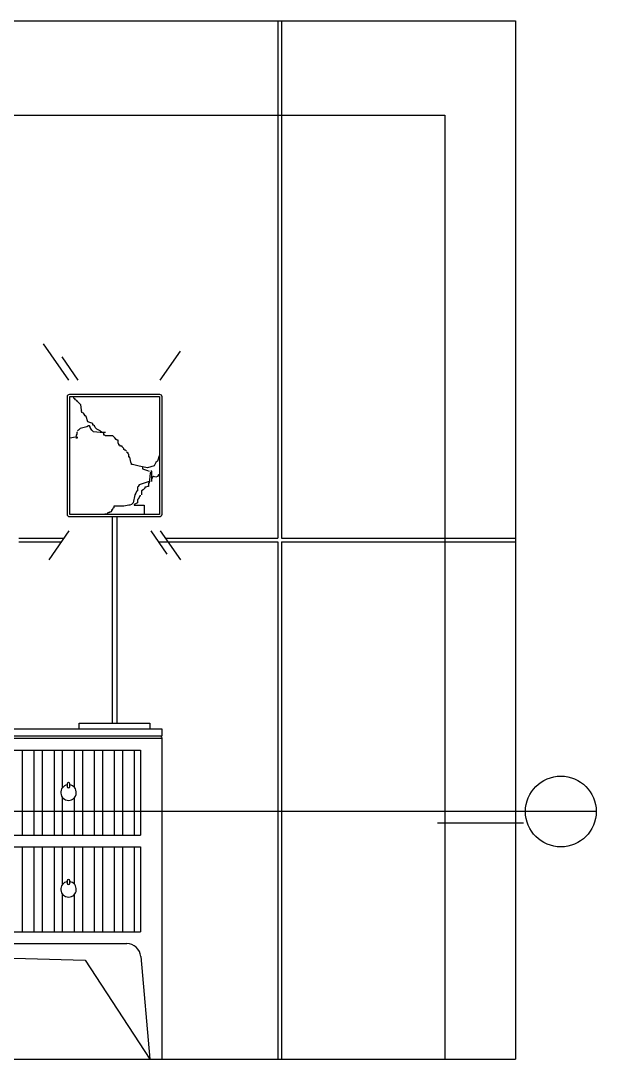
# Model space of a CAD drawing. Header units: inches. Extents: x 10 to 52.5, y 12.6 to 37.4.
# Drawn here: x 27.801 to 29.02, y 14.132 to 16.332 of the extents above; entities that cross this region are included whole.
import ezdxf

# ---------------------------------------------------------------- set-up
doc = ezdxf.new("R2010")
doc.units = ezdxf.units.IN
doc.header["$MEASUREMENT"] = 0
for name, color, linetype in [('02', 2, 'Continuous'), ('1', 1, 'Continuous'), ('4', 4, 'Continuous')]:
    doc.layers.add(name, color=color, linetype=linetype)

msp = doc.modelspace()

# ---------------------------------------------------------------- linework, layer by layer
at = {"layer": '02'}
for p, q in [((28.3454, 16.3323), (28.3454, 15.2363)), ((28.3534, 16.3323), (28.3534, 15.2363)), ((25.9994, 16.1323), (28.6994, 16.1323)), ((28.6994, 16.1323), (28.6994, 14.1323)), ((27.9023, 15.5709), (27.8491, 15.6478)), ((27.9226, 15.5709), (27.8885, 15.6201)), ((28.0962, 15.5709), (28.1389, 15.6324)), ((27.914, 15.5311), (27.9122, 15.5363)), ((27.9158, 15.5311), (27.914, 15.5311)), ((27.9158, 15.5293), (27.9158, 15.5311)), ((27.9194, 15.5276), (27.9158, 15.5293)), ((27.9211, 15.5258), (27.9194, 15.5276)), ((27.9265, 15.5204), (27.9211, 15.5258)), ((27.9283, 15.5186), (27.9265, 15.5204)), ((27.9301, 15.5026), (27.9283, 15.5186)), ((27.9301, 15.5044), (27.9283, 15.5062)), ((27.9336, 15.5008), (27.9301, 15.5026)), ((27.9354, 15.499), (27.9336, 15.5008)), ((27.9372, 15.4955), (27.9354, 15.499)), ((27.939, 15.4937), (27.9372, 15.4955)), ((27.9426, 15.483), (27.939, 15.4937)), ((27.9265, 15.4687), (27.9229, 15.4651)), ((27.9408, 15.4723), (27.9265, 15.4687)), ((27.9443, 15.4741), (27.9408, 15.4723)), ((27.9533, 15.4794), (27.9426, 15.483)), ((27.9461, 15.4741), (27.9443, 15.4741)), ((27.9479, 15.4723), (27.9461, 15.4741)), ((27.9479, 15.4705), (27.9479, 15.4723)), ((27.9497, 15.4669), (27.9479, 15.4705)), ((27.9515, 15.4651), (27.9497, 15.4669)), ((27.9533, 15.4758), (27.9533, 15.4794)), ((27.9551, 15.4758), (27.9533, 15.4758)), ((27.9568, 15.4741), (27.9551, 15.4758)), ((27.9586, 15.4705), (27.9568, 15.4741)), ((27.9622, 15.4669), (27.9586, 15.4705)), ((27.9658, 15.4651), (27.9622, 15.4669)), ((27.9086, 15.4491), (27.9044, 15.4484)), ((27.9194, 15.4509), (27.9086, 15.4491)), ((27.9194, 15.4562), (27.9176, 15.4527)), ((27.9176, 15.4491), (27.9211, 15.4491)), ((27.9211, 15.4616), (27.9194, 15.4598)), ((27.9194, 15.4598), (27.9194, 15.4562)), ((27.9229, 15.4651), (27.9211, 15.4634)), ((27.9211, 15.4491), (27.9211, 15.4509)), ((27.9551, 15.4616), (27.9515, 15.4651)), ((27.9693, 15.4598), (27.9551, 15.4616)), ((27.9693, 15.4634), (27.9658, 15.4651)), ((27.9711, 15.4616), (27.9693, 15.4634)), ((27.98, 15.4598), (27.9693, 15.4598)), ((27.9729, 15.4598), (27.9711, 15.4616)), ((27.9765, 15.458), (27.9747, 15.4598)), ((27.9765, 15.4544), (27.9765, 15.458)), ((27.9783, 15.4544), (27.9765, 15.4544)), ((27.98, 15.4527), (27.9783, 15.4544)), ((27.9961, 15.4527), (27.98, 15.4527)), ((27.9997, 15.4491), (27.9961, 15.4527)), ((28.0032, 15.4455), (27.9997, 15.4491)), ((28.005, 15.4437), (28.0032, 15.4455)), ((28.0068, 15.4437), (28.005, 15.4437)), ((28.0068, 15.4384), (28.0068, 15.4437)), ((28.0086, 15.4348), (28.0068, 15.4384)), ((28.0086, 15.433), (28.0086, 15.4348)), ((28.0104, 15.433), (28.0086, 15.433)), ((28.0122, 15.4313), (28.0104, 15.433)), ((28.0157, 15.4313), (28.0122, 15.4313)), ((28.0157, 15.4295), (28.0157, 15.4313)), ((28.0175, 15.4277), (28.0157, 15.4295)), ((28.0193, 15.4259), (28.0175, 15.4277)), ((28.0193, 15.4241), (28.0193, 15.4259)), ((28.0211, 15.4223), (28.0193, 15.4241)), ((28.0229, 15.4223), (28.0211, 15.4223)), ((28.0247, 15.4206), (28.0229, 15.4223)), ((28.0264, 15.417), (28.0264, 15.4188)), ((28.0282, 15.417), (28.0264, 15.417)), ((28.0282, 15.4152), (28.0282, 15.417)), ((28.03, 15.4134), (28.0282, 15.4152)), ((28.03, 15.4081), (28.03, 15.4134)), ((28.0318, 15.4081), (28.03, 15.4081)), ((28.0336, 15.3974), (28.0318, 15.4081)), ((28.0943, 15.4104), (28.0907, 15.3992)), ((28.0354, 15.3938), (28.0336, 15.3974)), ((28.0354, 15.392), (28.0354, 15.3938)), ((28.0372, 15.392), (28.0354, 15.392)), ((28.0514, 15.3885), (28.0372, 15.392)), ((28.0693, 15.3849), (28.0514, 15.3885)), ((28.0586, 15.3867), (28.0586, 15.3831)), ((28.0586, 15.3831), (28.0693, 15.3795)), ((28.0836, 15.3891), (28.0693, 15.3849)), ((28.0693, 15.3795), (28.0728, 15.3778)), ((28.0871, 15.3968), (28.0836, 15.3891)), ((28.0907, 15.3992), (28.0871, 15.3968)), ((28.0728, 15.3564), (28.0621, 15.3528)), ((28.0746, 15.3742), (28.0728, 15.3528)), ((28.0746, 15.3564), (28.0728, 15.3546)), ((28.0764, 15.376), (28.0746, 15.3742)), ((28.0782, 15.3778), (28.0764, 15.3778)), ((28.0782, 15.3564), (28.0782, 15.3778)), ((28.08, 15.3653), (28.0782, 15.3617)), ((28.0818, 15.3671), (28.08, 15.3653)), ((28.0871, 15.3653), (28.0818, 15.3671)), ((28.0853, 15.3653), (28.0853, 15.3671)), ((28.0907, 15.3671), (28.0871, 15.3653)), ((28.0925, 15.3706), (28.0907, 15.3671)), ((28.0943, 15.3706), (28.0925, 15.3706)), ((28.0944, 15.3739), (28.0943, 15.3742)), ((28.0461, 15.335), (28.0443, 15.3314)), ((28.0479, 15.3367), (28.0461, 15.335)), ((28.0496, 15.3457), (28.0479, 15.3439)), ((28.0479, 15.3439), (28.0479, 15.3367)), ((28.0514, 15.3492), (28.0496, 15.3457)), ((28.0621, 15.3528), (28.0514, 15.3492)), ((28.0604, 15.3385), (28.0568, 15.3367)), ((28.0568, 15.3367), (28.0568, 15.3278)), ((28.0639, 15.3421), (28.0604, 15.3385)), ((28.0639, 15.3439), (28.0639, 15.3421)), ((28.0657, 15.3439), (28.0639, 15.3439)), ((28.0693, 15.3457), (28.0657, 15.3439)), ((28.0711, 15.3457), (28.0693, 15.3457)), ((28.0711, 15.3528), (28.0711, 15.3457)), ((28.0728, 15.3528), (28.0711, 15.3528)), ((28.0425, 15.3278), (28.0389, 15.3113)), ((28.0443, 15.3314), (28.0425, 15.3278)), ((28.0496, 15.3184), (28.0479, 15.3184)), ((28.0479, 15.3184), (28.0479, 15.3113)), ((28.0532, 15.326), (28.0496, 15.3184)), ((28.055, 15.326), (28.0532, 15.326)), ((27.9925, 15.2917), (27.9854, 15.2899)), ((27.9907, 15.2917), (27.9872, 15.2899)), ((27.9961, 15.2988), (27.9925, 15.2917)), ((27.9943, 15.2952), (27.9925, 15.2952)), ((27.9961, 15.297), (27.9943, 15.2952)), ((27.9979, 15.3006), (27.9961, 15.2988)), ((27.9979, 15.3042), (27.9979, 15.3006)), ((28.0193, 15.3042), (27.9979, 15.3042)), ((28.03, 15.3059), (28.0193, 15.3042)), ((28.0318, 15.3059), (28.03, 15.3059)), ((28.0354, 15.3077), (28.0318, 15.3059)), ((28.0389, 15.3113), (28.0354, 15.3077)), ((28.0479, 15.3113), (28.0407, 15.3077)), ((28.0407, 15.3077), (28.0407, 15.3059)), ((28.0407, 15.3059), (28.0621, 15.3059)), ((28.0621, 15.3059), (28.0621, 15.2881)), ((27.9836, 15.2881), (27.9729, 15.2863)), ((27.9854, 15.2899), (27.9836, 15.2881)), ((27.9944, 15.2813), (27.9944, 14.8443)), ((28.0044, 15.2813), (28.0044, 14.8443)), ((27.9026, 15.2517), (27.86, 15.1902)), ((28.0762, 15.2517), (28.1103, 15.2025)), ((28.0962, 15.2517), (28.1389, 15.1902)), ((27.7969, 15.2363), (27.8919, 15.2363)), ((27.7969, 15.2283), (27.8864, 15.2283)), ((28.0925, 15.2283), (28.3454, 15.2283)), ((28.1069, 15.2363), (28.3454, 15.2363)), ((28.3454, 15.2283), (28.3454, 14.1323)), ((28.3534, 15.2363), (28.8494, 15.2363)), ((28.3534, 15.2283), (28.3534, 14.1323)), ((28.3534, 15.2283), (28.8494, 15.2283)), ((26.5994, 14.8173), (28.0994, 14.8173)), ((26.5994, 14.8123), (28.0994, 14.8123)), ((27.8044, 14.6073), (27.8044, 14.7873)), ((27.8294, 14.6073), (27.8294, 14.7873)), ((27.8469, 14.6073), (27.8469, 14.7873)), ((27.8719, 14.6073), (27.8719, 14.7873)), ((27.8894, 14.7081), (27.8894, 14.7873)), ((27.9144, 14.7081), (27.9144, 14.7873)), ((27.9319, 14.6073), (27.9319, 14.7873)), ((27.9569, 14.6073), (27.9569, 14.7873)), ((27.9744, 14.6073), (27.9744, 14.7873)), ((27.9994, 14.6073), (27.9994, 14.7873)), ((28.0169, 14.6073), (28.0169, 14.7873)), ((28.0419, 14.6073), (28.0419, 14.7873)), ((27.8894, 14.6073), (27.8894, 14.6866)), ((27.9144, 14.6073), (27.9144, 14.6866)), ((29.0203, 14.6571), (25.7834, 14.6571)), ((27.8044, 14.4023), (27.8044, 14.5823)), ((27.8294, 14.4023), (27.8294, 14.5823)), ((27.8469, 14.4023), (27.8469, 14.5823)), ((27.8719, 14.4023), (27.8719, 14.5823)), ((27.8894, 14.5031), (27.8894, 14.5823)), ((27.9144, 14.5031), (27.9144, 14.5823)), ((27.9319, 14.4023), (27.9319, 14.5823)), ((27.9569, 14.4023), (27.9569, 14.5823)), ((27.9744, 14.4023), (27.9744, 14.5823)), ((27.9994, 14.4023), (27.9994, 14.5823)), ((28.0169, 14.4023), (28.0169, 14.5823)), ((28.0419, 14.4023), (28.0419, 14.5823)), ((27.8894, 14.4023), (27.8894, 14.4816)), ((27.9144, 14.4023), (27.9144, 14.4816))]:
    msp.add_line(p, q, dxfattribs=at)
msp.add_lwpolyline([(28.0944, 15.2813), (27.9044, 15.2813, -0.414214), (27.8994, 15.2863), (27.8994, 15.5363, -0.414214), (27.9044, 15.5413), (28.0944, 15.5413, -0.414214), (28.0994, 15.5363), (28.0994, 15.2863, -0.414214)], format="xyb", close=True, dxfattribs=at)
msp.add_lwpolyline([(28.0944, 15.2863), (27.9044, 15.2863), (27.9044, 15.5363), (28.0944, 15.5363)], close=True, dxfattribs=at)
for points in [[(27.9244, 14.8323), (27.9244, 14.8443), (28.0744, 14.8443), (28.0744, 14.8323)], [(26.6737, 14.3773), (27.9372, 14.342), (28.0744, 14.1323)]]:
    msp.add_lwpolyline(points, dxfattribs=at)
for points in [[(27.9047, 14.71), (27.9047, 14.7155, 1), (27.8992, 14.7155)], [(27.8992, 14.7155), (27.8992, 14.71, 1), (27.9047, 14.71)], [(27.9047, 14.505), (27.9047, 14.5105, 1), (27.8992, 14.5105)], [(27.8992, 14.5105), (27.8992, 14.505, 1), (27.9047, 14.505)]]:
    msp.add_lwpolyline(points, format="xyb", dxfattribs=at)
msp.add_circle((28.9453, 14.6571), 0.075, dxfattribs=at)
for centre in [(27.9019, 14.6973), (27.9019, 14.4923)]:
    msp.add_arc(centre, 0.0165, 99.5941, 80.4059, dxfattribs=at)
at = {"layer": '1'}
for p, q in [((28.6838, 14.6332), (28.8664, 14.6332)), ((25.8494, 14.1323), (28.8494, 14.1323))]:
    msp.add_line(p, q, dxfattribs=at)
at = {"layer": '4'}
for p, q in [((25.8494, 16.3323), (28.8494, 16.3323)), ((28.8494, 16.3323), (28.8494, 14.1323)), ((26.5994, 14.8323), (28.0994, 14.8323)), ((28.0994, 14.8323), (28.0994, 14.8173)), ((28.0994, 14.8123), (28.0994, 14.1323)), ((26.6444, 14.7873), (28.0544, 14.7873)), ((28.0544, 14.7873), (28.0544, 14.6073)), ((26.6444, 14.6073), (28.0544, 14.6073)), ((26.6444, 14.5823), (28.0544, 14.5823)), ((28.0544, 14.5823), (28.0544, 14.4023)), ((26.6444, 14.4023), (28.0544, 14.4023)), ((26.6737, 14.3773), (28.0252, 14.3773)), ((28.0551, 14.35), (28.0744, 14.1323))]:
    msp.add_line(p, q, dxfattribs=at)
for centre, radius, start, end in [((28.1021, 14.8148), 0.00362, 136.3972, 223.6028), ((28.0252, 14.3473), 0.03, 5.0796, 90)]:
    msp.add_arc(centre, radius, start, end, dxfattribs=at)

doc.saveas('drawing.dxf')
